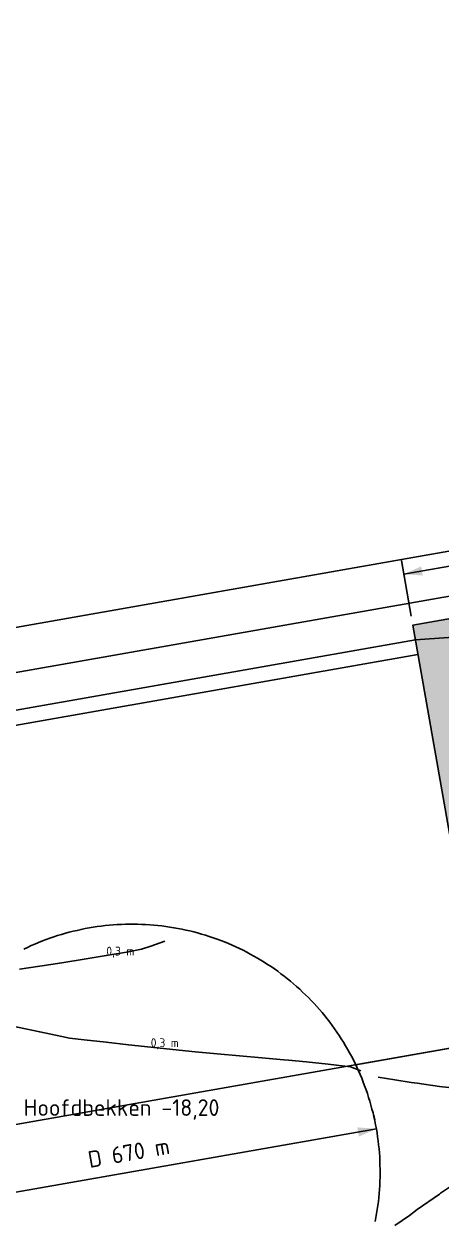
# Model space of a CAD drawing. Header units: metres. Extents: x 284000 to 318000, y 7632000 to 7666000.
# Drawn here: x 295415 to 295978, y 7649760 to 7651377 of the extents above; entities that cross this region are included whole.
import ezdxf
from ezdxf.enums import TextEntityAlignment as Align

# ---------------------------------------------------------------- set-up
doc = ezdxf.new("R2010")
doc.units = ezdxf.units.M
doc.header["$LTSCALE"] = 10
for name, color, linetype in [('HV-BAGGER', 5, 'Continuous'), ('HV-DRAAIKOM', 2, 'Continuous'), ('HV-GOLF-HS-112_5', 7, 'Continuous'), ('HV-GRAAN', 50, 'Continuous'), ('HV-ONDERGROND', 8, 'Continuous'), ('HV-SPOOR', 8, 'Continuous'), ('HV-TEKST-02', 7, 'Continuous'), ('HV-TOETS-WAND-HB-TALUD', 30, 'Continuous'), ('HV-WEG', 7, 'Continuous')]:
    doc.layers.add(name, color=color, linetype=linetype)
doc.styles.add('NLCS-ISO', font='NLCS-ISO.ttf')
doc.styles.get("Standard").update_dxf_attribs({"font": 'NLCS-ISO.ttf'})
picture_1 = doc.add_image_def('image1.jpg', size_in_pixel=(3400, 3400))

msp = doc.modelspace()

# ---------------------------------------------------------------- hatches: boundary and pattern name
at = {"layer": 'HV-GRAAN', "true_color": 0xffd166, "transparency": 33554534}
h = msp.add_hatch(color=50, dxfattribs=at)
h.dxf.hatch_style = 1
h.paths.add_polyline_path([(296464, 7650656.1), (296563.3, 7650092.8), (296039.5, 7650000.4), (295940.2, 7650563.7)])

# ---------------------------------------------------------------- linework, layer by layer
at = {"layer": 'HV-BAGGER'}
msp.add_lwpolyline([(297027.8, 7650174.7), (295863.1, 7649969.3), (295862.3, 7649970.9), (295862.3, 7649970.9), (295859.9, 7649975.8), (295857.4, 7649980.7), (295854.8, 7649985.5), (295852.1, 7649990.3), (295849.3, 7649995), (295846.5, 7649999.7), (295843.6, 7650004.4), (295840.6, 7650009), (295837.6, 7650013.5), (295834.4, 7650018), (295831.2, 7650022.5), (295828, 7650026.9), (295824.6, 7650031.2), (295821.2, 7650035.5), (295817.7, 7650039.7), (295814.1, 7650043.9), (295810.5, 7650048), (295806.8, 7650052), (295803.1, 7650056), (295799.2, 7650060), (295795.4, 7650063.8), (295791.4, 7650067.6), (295787.4, 7650071.4), (295783.3, 7650075), (295779.2, 7650078.6), (295775, 7650082.2), (295770.8, 7650085.6), (295766.5, 7650089), (295762.1, 7650092.4), (295757.7, 7650095.6), (295753.2, 7650098.8), (295748.7, 7650101.9), (295744.1, 7650104.9), (295739.5, 7650107.9), (295734.9, 7650110.8), (295730.2, 7650113.6), (295725.4, 7650116.3), (295720.6, 7650119), (295715.8, 7650121.5), (295710.9, 7650124), (295706, 7650126.4), (295701, 7650128.8), (295696, 7650131), (295691, 7650133.2), (295685.9, 7650135.3), (295680.8, 7650137.3), (295675.7, 7650139.2), (295670.5, 7650141), (295665.3, 7650142.7), (295660.1, 7650144.4), (295654.8, 7650146), (295649.5, 7650147.5), (295644.2, 7650148.9), (295638.9, 7650150.2), (295633.6, 7650151.4), (295628.2, 7650152.6), (295622.8, 7650153.6), (295617.4, 7650154.6), (295612, 7650155.5), (295606.6, 7650156.3), (295601.2, 7650157), (295595.7, 7650157.6), (295590.3, 7650158.1), (295584.8, 7650158.5), (295579.3, 7650158.9), (295573.9, 7650159.1), (295568.4, 7650159.3), (295562.9, 7650159.4), (295557.4, 7650159.4), (295551.9, 7650159.2), (295546.5, 7650159.1), (295541, 7650158.8), (295535.5, 7650158.4), (295530.1, 7650157.9), (295524.6, 7650157.4), (295519.2, 7650156.7), (295513.7, 7650156), (295508.3, 7650155.2), (295502.9, 7650154.3), (295497.5, 7650153.3), (295492.1, 7650152.2), (295486.8, 7650151), (295481.4, 7650149.8), (295476.1, 7650148.4), (295470.8, 7650147), (295465.6, 7650145.5), (295460.3, 7650143.9), (295455.1, 7650142.2), (295449.9, 7650140.4), (295444.8, 7650138.5), (295439.7, 7650136.6), (295434.6, 7650134.6), (295429.5, 7650132.5), (295424.5, 7650130.3), (295419.5, 7650128), (295414.5, 7650125.6)], dxfattribs=at)
at = {"layer": 'HV-DRAAIKOM'}
msp.add_lwpolyline([(295889.3, 7649757.2), (295890.3, 7649762.6), (295891.3, 7649768), (295892.2, 7649773.4), (295893, 7649778.8), (295893.7, 7649784.3), (295894.3, 7649789.7), (295894.8, 7649795.2), (295895.2, 7649800.6), (295895.6, 7649806.1), (295895.8, 7649811.6), (295896, 7649817.1), (295896.1, 7649822.5), (295896.1, 7649828), (295895.9, 7649833.5), (295895.8, 7649839), (295895.5, 7649844.5), (295895.1, 7649849.9), (295894.6, 7649855.4), (295894.1, 7649860.8), (295893.4, 7649866.3), (295892.7, 7649871.7), (295891.9, 7649877.1), (295891, 7649882.5), (295891, 7649882.5), (295890, 7649887.9), (295888.9, 7649893.3), (295887.7, 7649898.7), (295886.5, 7649904), (295885.1, 7649909.3), (295883.7, 7649914.6), (295882.2, 7649919.9), (295880.6, 7649925.1), (295878.9, 7649930.3), (295877.1, 7649935.5), (295875.2, 7649940.7), (295873.3, 7649945.8), (295871.3, 7649950.9), (295869.2, 7649955.9), (295867, 7649961), (295864.7, 7649965.9), (295862.3, 7649970.9), (295859.9, 7649975.8), (295857.4, 7649980.7), (295854.8, 7649985.5), (295852.1, 7649990.3), (295849.3, 7649995), (295846.5, 7649999.7), (295843.6, 7650004.4), (295840.6, 7650009), (295837.6, 7650013.5), (295834.4, 7650018), (295831.2, 7650022.5), (295828, 7650026.9), (295824.6, 7650031.2), (295821.2, 7650035.5), (295817.7, 7650039.7), (295814.1, 7650043.9), (295810.5, 7650048), (295806.8, 7650052), (295803.1, 7650056), (295799.2, 7650060), (295795.4, 7650063.8), (295791.4, 7650067.6), (295787.4, 7650071.4), (295783.3, 7650075), (295779.2, 7650078.6), (295775, 7650082.2), (295770.8, 7650085.6), (295766.5, 7650089), (295762.1, 7650092.4), (295757.7, 7650095.6), (295753.2, 7650098.8), (295748.7, 7650101.9), (295744.1, 7650104.9), (295739.5, 7650107.9), (295734.9, 7650110.8), (295730.2, 7650113.6), (295725.4, 7650116.3), (295720.6, 7650119), (295715.8, 7650121.5), (295710.9, 7650124), (295706, 7650126.4), (295701, 7650128.8), (295696, 7650131), (295691, 7650133.2), (295685.9, 7650135.3), (295680.8, 7650137.3), (295675.7, 7650139.2), (295670.5, 7650141), (295665.3, 7650142.7), (295660.1, 7650144.4), (295654.8, 7650146), (295649.5, 7650147.5), (295644.2, 7650148.9), (295638.9, 7650150.2), (295633.6, 7650151.4), (295628.2, 7650152.6), (295622.8, 7650153.6), (295617.4, 7650154.6), (295612, 7650155.5), (295606.6, 7650156.3), (295601.2, 7650157), (295595.7, 7650157.6), (295590.3, 7650158.1), (295584.8, 7650158.5), (295579.3, 7650158.9), (295573.9, 7650159.1), (295568.4, 7650159.3), (295562.9, 7650159.4), (295557.4, 7650159.4), (295551.9, 7650159.2), (295546.5, 7650159.1), (295541, 7650158.8), (295535.5, 7650158.4), (295530.1, 7650157.9), (295524.6, 7650157.4), (295519.2, 7650156.7), (295513.7, 7650156), (295508.3, 7650155.2), (295502.9, 7650154.3), (295497.5, 7650153.3), (295492.1, 7650152.2), (295486.8, 7650151), (295481.4, 7650149.8), (295476.1, 7650148.4), (295470.8, 7650147), (295465.6, 7650145.5), (295460.3, 7650143.9), (295455.1, 7650142.2), (295449.9, 7650140.4), (295444.8, 7650138.5), (295439.7, 7650136.6), (295434.6, 7650134.6), (295429.5, 7650132.5), (295424.5, 7650130.3), (295419.5, 7650128), (295414.5, 7650125.6)], dxfattribs=at)
at = {"layer": 'HV-GOLF-HS-112_5', "color": 3}
for points in [[(295605, 7650136.4), (295586.1, 7650129.5), (295573.6, 7650125.4), (295556.1, 7650122.1), (295526.1, 7650116.9), (295496.1, 7650112), (295466.1, 7650107.2), (295436.1, 7650102.5), (295409, 7650098.3)], [(295325.1, 7650044.4), (295334.5, 7650035.4), (295346.1, 7650032.9), (295376.1, 7650026.3), (295406.1, 7650019.9), (295436.1, 7650013.6), (295466.1, 7650007.5), (295476.5, 7650005.4), (295496.1, 7650003.1), (295526.1, 7649999.6), (295556.1, 7649996.2), (295586.1, 7649993), (295616.1, 7649989.9), (295646.1, 7649986.9), (295676.1, 7649984), (295706.1, 7649981.2), (295736.1, 7649978.5), (295766.1, 7649975.9), (295772.5, 7649975.4), (295796.1, 7649973.2), (295826.1, 7649970), (295856.1, 7649966.4), (295870.2, 7649961.2)], [(295893.3, 7649952.6), (295916.1, 7649948.9), (295938.2, 7649945.4), (295946.1, 7649944.1), (295976.1, 7649939.8), (296006.1, 7649936.6)], [(296006.1, 7649814.6), (295977.7, 7649795.4), (295976.1, 7649794.3), (295946.1, 7649773.5), (295935.7, 7649765.4), (295916.1, 7649751.6)]]:
    msp.add_lwpolyline(points, dxfattribs=at)
at = {"layer": 'HV-GRAAN'}
msp.add_lwpolyline([(296464, 7650656.1), (296563.3, 7650092.8), (296039.5, 7650000.4), (295940.2, 7650563.7), (296464, 7650656.1)], close=True, dxfattribs=at)
at = {"layer": 'HV-SPOOR'}
for points in [[(292124.2, 7648800.6), (293349.7, 7649016.7), (293158, 7650103.7), (296478.5, 7650689.2)], [(295943.7, 7650544), (296134.9, 7650557.3)], [(294560.1, 7650300), (295943.7, 7650544)], [(294563.6, 7650280.3), (295947.2, 7650524.2)]]:
    msp.add_lwpolyline(points, dxfattribs=at)
at = {"layer": 'HV-TEKST-02'}
for p, q in [((295928, 7650632.7), (296451.8, 7650725)), ((295938, 7650576.1), (295924.8, 7650651.2)), ((295888.8, 7649894.9), (295887.7, 7649901.1)), ((295231.1, 7649766.3), (295891, 7649882.6))]:
    msp.add_line(p, q, dxfattribs=at)
for points in [[(295928, 7650632.7), (295951.6, 7650643.2), (295953.7, 7650630.9)], [(295891, 7649882.6), (295865.3, 7649884.5), (295867.4, 7649872.1)]]:
    msp.add_solid(points, dxfattribs=at)
at = {"layer": 'HV-TOETS-WAND-HB-TALUD'}
msp.add_line((295248.9, 7649861), (295990.1, 7649991.7), dxfattribs=at)
at = {"layer": 'HV-WEG'}
msp.add_lwpolyline([(293206.8, 7650173.5), (297308.1, 7650896.6)], dxfattribs=at)

# ---------------------------------------------------------------- texts
at = {"layer": 'HV-GOLF-HS-112_5', "color": 3}
for p in [(295526.1, 7650116.9), (295586.1, 7649993)]:
    msp.add_text('0,3 m', height=12, dxfattribs=at).set_placement(p)
at = {"layer": 'HV-TEKST-02', "style": 'NLCS-ISO'}
msp.add_text('Hoofdbekken -18,20', height=22.5, dxfattribs=at).set_placement((295546.7, 7649911.3), align=Align.MIDDLE_CENTER)
msp.add_text('D 670 m', height=22.5, rotation=10, dxfattribs=at).set_placement((295556.5, 7649850.3), align=Align.MIDDLE_CENTER)

# ---------------------------------------------------------------- pictures from other files: only their frames are drawn
at = {"layer": 'HV-ONDERGROND'}
image = msp.add_image(picture_1, insert=(284000, 7632000), size_in_units=(34000, 34000), dxfattribs=at)

doc.saveas('drawing.dxf')
